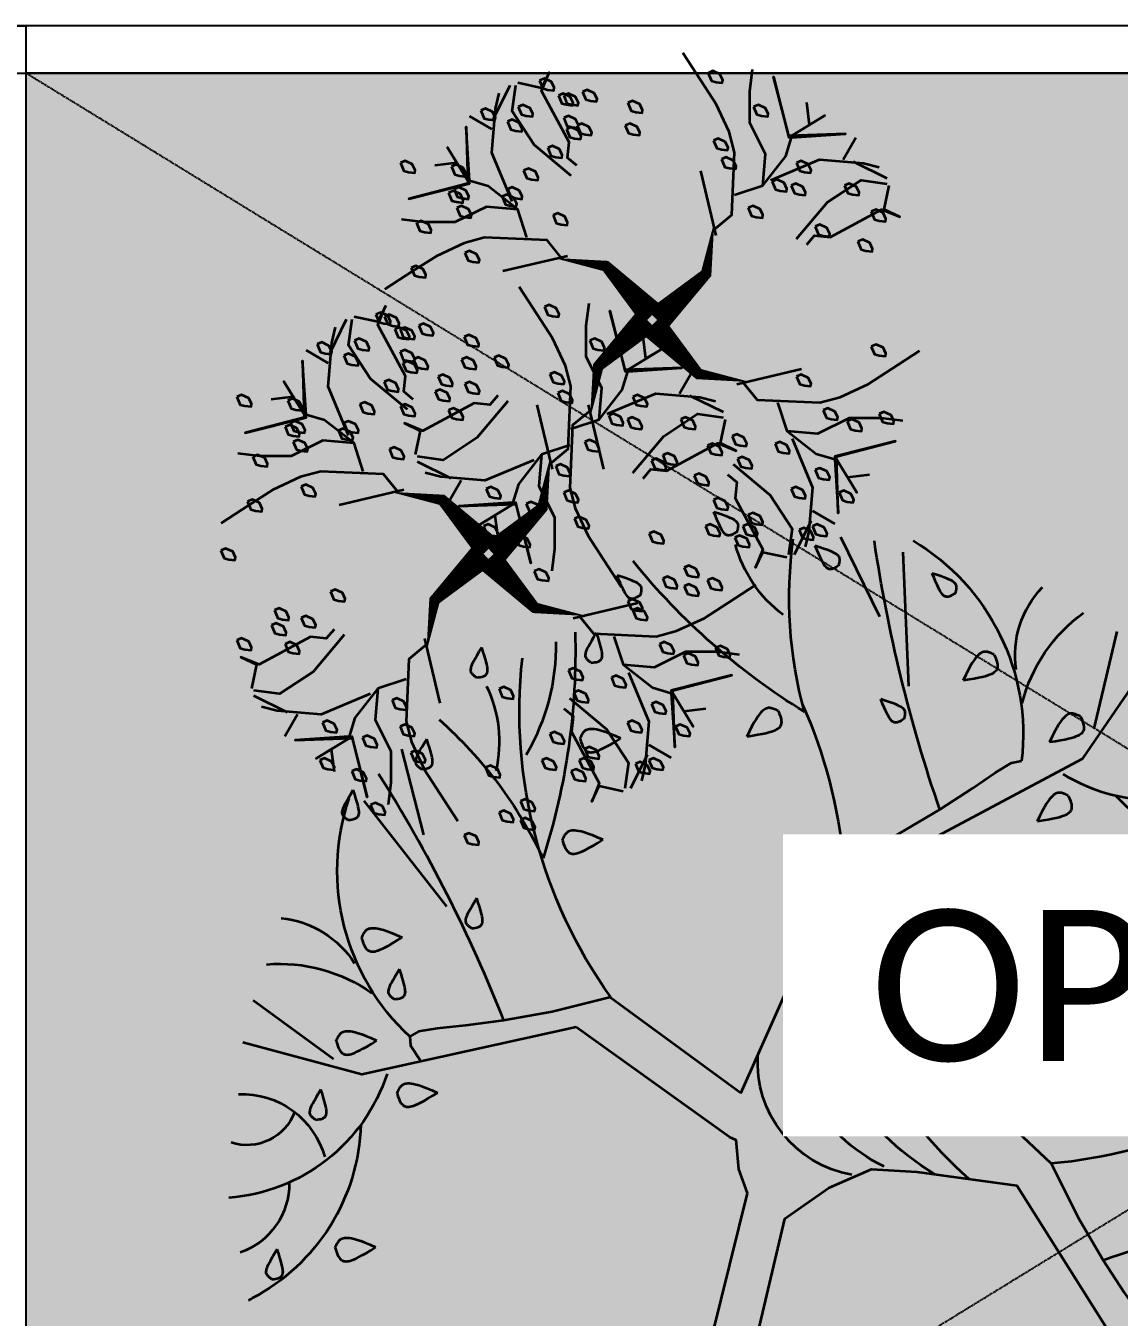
# Model space of a CAD drawing. Header units: millimetres. Extents: x -176651 to 424033, y -469666 to 486614.
# Drawn here: x 229487 to 230066, y 22429 to 23113 of the extents above; entities that cross this region are included whole.
import ezdxf

# ---------------------------------------------------------------- set-up
doc = ezdxf.new("R2010")
doc.units = ezdxf.units.MM
doc.linetypes.add('1625_West Villa$0$DASHED', pattern=[0.75, 0.5, -0.25])
for name, color, linetype in [('1625_West Villa$0$ad-Elevation 10', 8, 'Continuous'), ('1625_West Villa$0$ad-Furniture', 8, 'Continuous'), ('1625_West Villa$0$ad-Glass Sectionline', 8, 'Continuous'), ('1625_West Villa$0$ad-Text main', 8, 'Continuous'), ('1625_West Villa$0$ad-Toilet fixtures', 8, 'Continuous')]:
    doc.layers.add(name, color=color, linetype=linetype)
doc.layers.add('1625_West Villa$0$ad-Landscape', color=8, linetype='Continuous', lineweight=35)
doc.styles.add('1625_West Villa$0$Standard', font='calibril.ttf')

# ---------------------------------------------------------------- blocks, each defined once
blk = doc.blocks.new('1625_West Villa$0$A$C279134A6')
at = {"layer": '1625_West Villa$0$ad-Landscape', "linetype": 'Continuous'}
for p, q in [((542.66, 463.81), (637.12, 613.59)), ((352.62, 400.13), (423.66, 240.51)), ((72.23, 376.89), (16.73, 336.36)), ((150.22, 271.73), (93.3, 199.01)), ((134.41, 222.4), (119.11, 163.38)), ((595.99, 149.14), (611.79, 82.26)), ((468.35, 119.95), (464.31, 27.7)), ((448.29, 72.2), (421.53, 17.41))]:
    blk.add_line(p, q, dxfattribs=at)
for points in [[(356.89, 469.03), (326.61, 591.55)], [(382.56, 486.75), (357.78, 591.94)], [(566.22, 448.74), (584.9, 485.96), (601.98, 515.2), (616.52, 537.42), (627.59, 553.56), (634.27, 564.59), (635.63, 571.45), (630.72, 575.1), (618.63, 576.49)], [(29.7, 528.37), (29.25, 528.06), (28.81, 527.74), (28.39, 527.43), (27.99, 527.1), (27.6, 526.77), (27.25, 526.44), (26.92, 526.09), (26.63, 525.73), (26.37, 525.36), (26.15, 524.97), (25.98, 524.54), (25.87, 524.06), (25.82, 523.53), (25.84, 522.93), (25.93, 522.24), (26.1, 521.47), (26.36, 520.59), (26.74, 519.56), (27.27, 518.34), (27.99, 516.88), (28.93, 515.13), (30.12, 513.04), (31.6, 510.58), (33.39, 507.68)], [(29.7, 528.37), (31.13, 528.24), (32.32, 528.08), (33.3, 527.89), (34.09, 527.68), (34.73, 527.45), (35.25, 527.2), (35.67, 526.93), (36.03, 526.63), (36.36, 526.32), (36.64, 525.97), (36.89, 525.58), (37.09, 525.13), (37.24, 524.62), (37.34, 524.02), (37.38, 523.34), (37.36, 522.55), (37.27, 521.63), (37.1, 520.55), (36.83, 519.25), (36.44, 517.68), (35.92, 515.79), (35.25, 513.53), (34.41, 510.84), (33.39, 507.68)], [(73.29, 506.76), (73.89, 508.69), (74.45, 510.28), (74.98, 511.57), (75.5, 512.6), (76, 513.41), (76.49, 514.05), (76.99, 514.56), (77.5, 514.97), (78.03, 515.33), (78.59, 515.63), (79.2, 515.85), (79.87, 516), (80.62, 516.06), (81.47, 516.03), (82.42, 515.89), (83.51, 515.63), (84.73, 515.25), (86.15, 514.71), (87.8, 513.98), (89.72, 513.02), (91.97, 511.82), (94.59, 510.32), (97.62, 508.49), (101.12, 506.32)], [(73.29, 506.76), (73.6, 506.05), (73.91, 505.35), (74.22, 504.68), (74.55, 504.03), (74.9, 503.41), (75.26, 502.82), (75.64, 502.28), (76.05, 501.77), (76.48, 501.31), (76.97, 500.9), (77.51, 500.54), (78.13, 500.25), (78.85, 500.03), (79.69, 499.88), (80.65, 499.81), (81.76, 499.82), (83.05, 499.93), (84.55, 500.16), (86.32, 500.56), (88.42, 501.17), (90.89, 502), (93.8, 503.12), (97.19, 504.54), (101.12, 506.32)], [(382.56, 486.75), (413.24, 465.34), (442.58, 452.51), (473.75, 454.34), (542.66, 463.81)], [(344.62, 430.21), (349.05, 432.35), (350.89, 452.51), (356.89, 469.03)], [(566.22, 448.74), (547.11, 430.52), (522.98, 414.51), (539.77, 401.2), (587.45, 406.7), (583.78, 399.37), (477.42, 382.87), (452.99, 374.92), (462.23, 357.76), (561.78, 348.05), (554.44, 337.06), (431.57, 324.23), (433.41, 278.42), (444.41, 263.76), (497.59, 280.25), (493.92, 271.09), (462.75, 263.76), (470.08, 252.76), (492.09, 254.59), (490.26, 247.26), (449.88, 243.53)], [(344.62, 430.21), (239.13, 354.81)], [(59.76, 418.5), (59.3, 418.18), (58.87, 417.87), (58.44, 417.55), (58.04, 417.23), (57.66, 416.9), (57.3, 416.56), (56.97, 416.21), (56.68, 415.86), (56.42, 415.49), (56.2, 415.09), (56.04, 414.66), (55.92, 414.18), (55.87, 413.65), (55.89, 413.05), (55.98, 412.37), (56.15, 411.59), (56.41, 410.71), (56.79, 409.69), (57.32, 408.46), (58.04, 407), (58.98, 405.25), (60.17, 403.16), (61.65, 400.7), (63.44, 397.81)], [(59.76, 418.5), (61.19, 418.36), (62.37, 418.2), (63.35, 418.02), (64.14, 417.81), (64.78, 417.58), (65.3, 417.32), (65.72, 417.05), (66.08, 416.75), (66.41, 416.44), (66.7, 416.09), (66.94, 415.7), (67.14, 415.25), (67.29, 414.74), (67.39, 414.14), (67.43, 413.46), (67.41, 412.67), (67.32, 411.75), (67.15, 410.67), (66.88, 409.37), (66.49, 407.8), (65.97, 405.91), (65.3, 403.65), (64.46, 400.97), (63.44, 397.81)], [(115.9, 400.36), (116.49, 402.29), (117.05, 403.88), (117.59, 405.17), (118.1, 406.2), (118.6, 407.01), (119.1, 407.65), (119.6, 408.16), (120.11, 408.58), (120.64, 408.93), (121.2, 409.23), (121.8, 409.45), (122.48, 409.6), (123.23, 409.66), (124.07, 409.63), (125.03, 409.49), (126.11, 409.23), (127.34, 408.85), (128.76, 408.31), (130.4, 407.58), (132.33, 406.63), (134.58, 405.42), (137.2, 403.92), (140.23, 402.1), (143.72, 399.92)], [(115.9, 400.36), (116.2, 399.65), (116.51, 398.96), (116.83, 398.28), (117.16, 397.63), (117.5, 397.01), (117.86, 396.43), (118.25, 395.88), (118.65, 395.37), (119.09, 394.91), (119.57, 394.5), (120.12, 394.14), (120.74, 393.85), (121.46, 393.63), (122.29, 393.48), (123.26, 393.41), (124.37, 393.42), (125.65, 393.53), (127.15, 393.77), (128.93, 394.17), (131.02, 394.77), (133.5, 395.61), (136.41, 396.72), (139.8, 398.14), (143.72, 399.92)], [(352.62, 400.13), (262.56, 334.25)], [(239.13, 354.81), (91.68, 387.47), (9.73, 365.32)], [(74, 364.42), (74.59, 366.35), (75.15, 367.94), (75.69, 369.23), (76.2, 370.26), (76.7, 371.07), (77.2, 371.71), (77.7, 372.22), (78.21, 372.63), (78.73, 372.99), (79.29, 373.29), (79.9, 373.51), (80.57, 373.66), (81.32, 373.72), (82.17, 373.69), (83.13, 373.55), (84.21, 373.29), (85.44, 372.91), (86.85, 372.37), (88.5, 371.64), (90.43, 370.68), (92.68, 369.48), (95.3, 367.98), (98.33, 366.15), (101.82, 363.98)], [(263.02, 334.14), (222.6, 344.15), (189.28, 350.19), (162.94, 353.59), (143.48, 355.67), (130.75, 357.77), (124.66, 361.2), (125.08, 367.3), (131.89, 377.39)], [(74, 364.42), (74.3, 363.71), (74.61, 363.01), (74.93, 362.34), (75.26, 361.69), (75.6, 361.07), (75.96, 360.48), (76.34, 359.94), (76.75, 359.43), (77.19, 358.97), (77.67, 358.56), (78.22, 358.2), (78.84, 357.91), (79.56, 357.69), (80.39, 357.54), (81.36, 357.47), (82.47, 357.48), (83.75, 357.59), (85.25, 357.82), (87.02, 358.22), (89.12, 358.83), (91.6, 359.66), (94.5, 360.78), (97.89, 362.2), (101.82, 363.98)], [(113.94, 335.5), (113.49, 335.19), (113.05, 334.87), (112.62, 334.56), (112.22, 334.23), (111.84, 333.9), (111.48, 333.57), (111.15, 333.22), (110.86, 332.86), (110.6, 332.49), (110.38, 332.1), (110.22, 331.67), (110.1, 331.19), (110.05, 330.66), (110.07, 330.06), (110.16, 329.37), (110.33, 328.6), (110.59, 327.72), (110.97, 326.69), (111.5, 325.47), (112.22, 324.01), (113.16, 322.26), (114.35, 320.17), (115.83, 317.71), (117.62, 314.81)], [(113.94, 335.5), (115.37, 335.37), (116.55, 335.21), (117.53, 335.02), (118.32, 334.81), (118.96, 334.58), (119.48, 334.33), (119.9, 334.06), (120.27, 333.76), (120.59, 333.44), (120.88, 333.1), (121.12, 332.71), (121.32, 332.26), (121.47, 331.75), (121.57, 331.15), (121.61, 330.47), (121.59, 329.68), (121.5, 328.76), (121.33, 327.68), (121.06, 326.38), (120.67, 324.81), (120.15, 322.92), (119.48, 320.66), (118.64, 317.97), (117.62, 314.81)], [(91.5, 293.44), (92.09, 295.37), (92.66, 296.96), (93.19, 298.25), (93.7, 299.28), (94.2, 300.09), (94.7, 300.73), (95.2, 301.24), (95.71, 301.66), (96.24, 302.01), (96.8, 302.31), (97.4, 302.53), (98.08, 302.68), (98.83, 302.74), (99.67, 302.71), (100.63, 302.57), (101.71, 302.31), (102.94, 301.93), (104.36, 301.39), (106.01, 300.66), (107.93, 299.71), (110.18, 298.5), (112.8, 297), (115.83, 295.18), (119.32, 293)], [(91.5, 293.44), (91.8, 292.73), (92.11, 292.04), (92.43, 291.36), (92.76, 290.71), (93.1, 290.09), (93.46, 289.51), (93.85, 288.96), (94.25, 288.45), (94.69, 287.99), (95.17, 287.58), (95.72, 287.22), (96.34, 286.93), (97.06, 286.71), (97.89, 286.56), (98.86, 286.49), (99.97, 286.5), (101.25, 286.61), (102.76, 286.85), (104.53, 287.25), (106.63, 287.85), (109.1, 288.69), (112.01, 289.8), (115.4, 291.22), (119.32, 293)], [(167.13, 286.62), (166.68, 286.3), (166.24, 285.99), (165.82, 285.67), (165.41, 285.35), (165.03, 285.02), (164.68, 284.68), (164.35, 284.34), (164.05, 283.98), (163.8, 283.61), (163.58, 283.21), (163.41, 282.78), (163.3, 282.31), (163.25, 281.77), (163.26, 281.17), (163.35, 280.49), (163.52, 279.72), (163.79, 278.84), (164.17, 277.81), (164.7, 276.58), (165.42, 275.12), (166.36, 273.37), (167.55, 271.28), (169.03, 268.82), (170.82, 265.93)], [(167.13, 286.62), (168.56, 286.48), (169.75, 286.32), (170.72, 286.14), (171.52, 285.93), (172.16, 285.7), (172.67, 285.44), (173.1, 285.17), (173.46, 284.87), (173.78, 284.56), (174.07, 284.21), (174.32, 283.82), (174.52, 283.37), (174.67, 282.86), (174.77, 282.27), (174.81, 281.58), (174.79, 280.79), (174.7, 279.88), (174.53, 278.79), (174.25, 277.5), (173.87, 275.93), (173.35, 274.04), (172.68, 271.77), (171.84, 269.09), (170.82, 265.93)], [(423.23, 240.72), (460.45, 222.04), (489.69, 204.96), (511.91, 190.42), (528.06, 179.35), (539.08, 172.67), (545.95, 171.31)], [(449.88, 243.53), (588.09, 169.82), (635.95, 99.71)], [(229.79, 226.07), (230.38, 228), (230.94, 229.58), (231.48, 230.87), (231.99, 231.9), (232.49, 232.72), (232.99, 233.36), (233.49, 233.87), (234, 234.28), (234.52, 234.64), (235.08, 234.93), (235.69, 235.16), (236.36, 235.31), (237.12, 235.37), (237.96, 235.33), (238.92, 235.19), (240, 234.94), (241.23, 234.56), (242.65, 234.01), (244.29, 233.28), (246.22, 232.33), (248.47, 231.12), (251.09, 229.62), (254.12, 227.8), (257.61, 225.62)], [(229.79, 226.07), (230.09, 225.35), (230.4, 224.66), (230.72, 223.99), (231.05, 223.34), (231.39, 222.72), (231.75, 222.13), (232.14, 221.58), (232.54, 221.07), (232.98, 220.61), (233.46, 220.2), (234.01, 219.85), (234.63, 219.56), (235.35, 219.33), (236.18, 219.18), (237.15, 219.11), (238.26, 219.13), (239.54, 219.23), (241.04, 219.47), (242.82, 219.87), (244.91, 220.47), (247.39, 221.31), (250.29, 222.42), (253.68, 223.85), (257.61, 225.62)], [(82.08, 212.05), (81.62, 211.74), (81.19, 211.42), (80.76, 211.1), (80.36, 210.78), (79.98, 210.45), (79.62, 210.12), (79.29, 209.77), (79, 209.41), (78.74, 209.04), (78.52, 208.65), (78.36, 208.22), (78.24, 207.74), (78.19, 207.21), (78.21, 206.61), (78.3, 205.92), (78.47, 205.15), (78.73, 204.27), (79.11, 203.24), (79.64, 202.02), (80.36, 200.56), (81.3, 198.81), (82.49, 196.72), (83.97, 194.26), (85.76, 191.36)], [(82.08, 212.05), (83.51, 211.92), (84.69, 211.76), (85.67, 211.57), (86.46, 211.36), (87.1, 211.13), (87.62, 210.88), (88.04, 210.6), (88.4, 210.31), (88.73, 209.99), (89.02, 209.65), (89.26, 209.26), (89.46, 208.81), (89.61, 208.3), (89.71, 207.7), (89.75, 207.02), (89.73, 206.22), (89.64, 205.31), (89.47, 204.23), (89.2, 202.93), (88.81, 201.36), (88.29, 199.47), (87.62, 197.21), (86.78, 194.52), (85.76, 191.36)], [(578.07, 195.37), (577.37, 195.02), (576.69, 194.7), (576.01, 194.39), (575.34, 194.11), (574.67, 193.87), (574.02, 193.65), (573.37, 193.49), (572.73, 193.37), (572.1, 193.3), (571.46, 193.3), (570.82, 193.39), (570.16, 193.57), (569.46, 193.87), (568.73, 194.3), (567.95, 194.87), (567.12, 195.6), (566.21, 196.52), (565.23, 197.67), (564.14, 199.13), (562.94, 200.95), (561.6, 203.2), (560.12, 205.93), (558.47, 209.22), (556.64, 213.12)], [(578.07, 195.37), (578.87, 197.22), (579.48, 198.79), (579.91, 200.12), (580.19, 201.23), (580.34, 202.18), (580.38, 202.99), (580.33, 203.7), (580.21, 204.34), (580.04, 204.96), (579.81, 205.55), (579.49, 206.11), (579.08, 206.66), (578.55, 207.2), (577.88, 207.72), (577.07, 208.24), (576.08, 208.75), (574.89, 209.26), (573.47, 209.77), (571.74, 210.28), (569.66, 210.81), (567.16, 211.35), (564.2, 211.92), (560.71, 212.51), (556.64, 213.12)], [(132.69, 177.1), (132.24, 176.78), (131.8, 176.47), (131.37, 176.15), (130.97, 175.82), (130.59, 175.5), (130.23, 175.16), (129.9, 174.81), (129.61, 174.46), (129.35, 174.08), (129.13, 173.69), (128.97, 173.26), (128.85, 172.78), (128.8, 172.25), (128.82, 171.65), (128.91, 170.97), (129.08, 170.19), (129.34, 169.31), (129.72, 168.29), (130.25, 167.06), (130.97, 165.6), (131.91, 163.85), (133.1, 161.76), (134.58, 159.3), (136.37, 156.41)], [(132.69, 177.1), (134.12, 176.96), (135.3, 176.8), (136.28, 176.61), (137.07, 176.41), (137.71, 176.17), (138.23, 175.92), (138.65, 175.65), (139.02, 175.35), (139.34, 175.04), (139.63, 174.69), (139.87, 174.3), (140.07, 173.85), (140.22, 173.34), (140.32, 172.74), (140.36, 172.06), (140.34, 171.27), (140.25, 170.35), (140.08, 169.27), (139.81, 167.97), (139.42, 166.4), (138.9, 164.51), (138.23, 162.25), (137.39, 159.57), (136.37, 156.41)], [(241.95, 156.21), (242.54, 158.14), (243.1, 159.73), (243.64, 161.02), (244.15, 162.05), (244.65, 162.86), (245.15, 163.5), (245.65, 164.01), (246.16, 164.42), (246.69, 164.78), (247.25, 165.08), (247.85, 165.3), (248.53, 165.45), (249.28, 165.51), (250.12, 165.48), (251.08, 165.34), (252.16, 165.08), (253.39, 164.7), (254.81, 164.16), (256.45, 163.43), (258.38, 162.47), (260.63, 161.26), (263.25, 159.77), (266.28, 157.94), (269.77, 155.77)], [(241.95, 156.21), (242.25, 155.5), (242.56, 154.8), (242.88, 154.13), (243.21, 153.48), (243.55, 152.86), (243.91, 152.27), (244.3, 151.72), (244.7, 151.22), (245.14, 150.76), (245.62, 150.34), (246.17, 149.99), (246.79, 149.7), (247.51, 149.48), (248.34, 149.33), (249.31, 149.26), (250.42, 149.27), (251.7, 149.38), (253.2, 149.61), (254.98, 150.01), (257.07, 150.61), (259.55, 151.45), (262.46, 152.57), (265.85, 153.99), (269.77, 155.77)], [(378.21, 137), (379.01, 138.85), (379.62, 140.43), (380.05, 141.75), (380.33, 142.87), (380.48, 143.82), (380.52, 144.62), (380.47, 145.33), (380.35, 145.98), (380.18, 146.59), (379.95, 147.18), (379.64, 147.75), (379.22, 148.3), (378.69, 148.83), (378.03, 149.36), (377.21, 149.87), (376.22, 150.38), (375.04, 150.89), (373.61, 151.4), (371.88, 151.92), (369.8, 152.45), (367.3, 152.99), (364.34, 153.55), (360.85, 154.14), (356.78, 154.76)], [(378.21, 137), (377.52, 136.66), (376.83, 136.33), (376.15, 136.03), (375.48, 135.75), (374.81, 135.5), (374.16, 135.29), (373.51, 135.12), (372.87, 135), (372.24, 134.93), (371.6, 134.94), (370.96, 135.02), (370.3, 135.2), (369.61, 135.5), (368.87, 135.93), (368.1, 136.5), (367.26, 137.24), (366.36, 138.15), (365.37, 139.31), (364.28, 140.77), (363.08, 142.59), (361.75, 144.83), (360.26, 147.57), (358.61, 150.86), (356.78, 154.76)], [(586.53, 140.81), (585.84, 140.47), (585.15, 140.15), (584.47, 139.84), (583.8, 139.56), (583.14, 139.31), (582.48, 139.1), (581.83, 138.93), (581.19, 138.81), (580.56, 138.75), (579.93, 138.75), (579.28, 138.83), (578.62, 139.02), (577.93, 139.32), (577.2, 139.74), (576.42, 140.32), (575.58, 141.05), (574.68, 141.97), (573.69, 143.12), (572.61, 144.58), (571.4, 146.4), (570.07, 148.65), (568.58, 151.38), (566.94, 154.67), (565.1, 158.57)], [(586.53, 140.81), (587.33, 142.67), (587.94, 144.24), (588.37, 145.57), (588.65, 146.68), (588.8, 147.63), (588.84, 148.44), (588.79, 149.15), (588.67, 149.79), (588.51, 150.41), (588.27, 150.99), (587.96, 151.56), (587.54, 152.11), (587.01, 152.65), (586.35, 153.17), (585.53, 153.69), (584.54, 154.2), (583.36, 154.7), (581.93, 155.21), (580.2, 155.73), (578.12, 156.26), (575.63, 156.8), (572.66, 157.37), (569.17, 157.95), (565.1, 158.57)], [(465.18, 142.27), (464.01, 143.09), (463, 143.74), (462.14, 144.23), (461.41, 144.59), (460.77, 144.83), (460.21, 144.98), (459.71, 145.04), (459.24, 145.06), (458.79, 145.03), (458.35, 144.95), (457.91, 144.81), (457.46, 144.6), (457.01, 144.31), (456.55, 143.92), (456.08, 143.43), (455.58, 142.81), (455.05, 142.06), (454.48, 141.13), (453.84, 139.96), (453.12, 138.52), (452.28, 136.75), (451.32, 134.59), (450.21, 132.01), (448.93, 128.94)], [(465.18, 142.27), (465.32, 141.73), (465.45, 141.21), (465.57, 140.69), (465.66, 140.18), (465.74, 139.68), (465.79, 139.2), (465.81, 138.72), (465.81, 138.26), (465.76, 137.81), (465.67, 137.37), (465.52, 136.93), (465.29, 136.5), (464.98, 136.06), (464.58, 135.61), (464.07, 135.15), (463.44, 134.68), (462.67, 134.18), (461.71, 133.64), (460.51, 133.06), (459.01, 132.42), (457.16, 131.7), (454.9, 130.89), (452.17, 129.97), (448.93, 128.94)], [(527.08, 98.27), (526.39, 97.93), (525.7, 97.6), (525.02, 97.3), (524.35, 97.02), (523.69, 96.77), (523.03, 96.56), (522.38, 96.39), (521.74, 96.27), (521.11, 96.2), (520.48, 96.2), (519.83, 96.29), (519.17, 96.47), (518.48, 96.77), (517.75, 97.2), (516.97, 97.77), (516.13, 98.51), (515.23, 99.42), (514.24, 100.58), (513.16, 102.04), (511.95, 103.86), (510.62, 106.1), (509.13, 108.84), (507.49, 112.12), (505.66, 116.03)], [(527.08, 98.27), (527.88, 100.12), (528.49, 101.69), (528.92, 103.02), (529.2, 104.14), (529.35, 105.08), (529.39, 105.89), (529.34, 106.6), (529.23, 107.25), (529.06, 107.86), (528.82, 108.45), (528.51, 109.02), (528.09, 109.57), (527.56, 110.1), (526.9, 110.63), (526.08, 111.14), (525.09, 111.65), (523.91, 112.16), (522.48, 112.67), (520.76, 113.19), (518.67, 113.71), (516.18, 114.26), (513.21, 114.82), (509.72, 115.41), (505.66, 116.03)], [(170.59, 113.93), (170.14, 113.62), (169.7, 113.3), (169.28, 112.98), (168.88, 112.66), (168.49, 112.33), (168.14, 112), (167.81, 111.65), (167.52, 111.29), (167.26, 110.92), (167.04, 110.53), (166.87, 110.1), (166.76, 109.62), (166.71, 109.09), (166.73, 108.49), (166.82, 107.8), (166.99, 107.03), (167.25, 106.15), (167.63, 105.12), (168.16, 103.9), (168.88, 102.44), (169.82, 100.68), (171.01, 98.6), (172.49, 96.13), (174.28, 93.24)], [(170.59, 113.93), (172.02, 113.8), (173.21, 113.64), (174.19, 113.45), (174.98, 113.24), (175.62, 113.01), (176.14, 112.76), (176.56, 112.48), (176.92, 112.19), (177.25, 111.87), (177.53, 111.53), (177.78, 111.14), (177.98, 110.69), (178.13, 110.18), (178.23, 109.58), (178.27, 108.9), (178.25, 108.1), (178.16, 107.19), (177.99, 106.11), (177.72, 104.81), (177.33, 103.24), (176.81, 101.35), (176.14, 99.09), (175.3, 96.4), (174.28, 93.24)], [(249.57, 103.78), (249.11, 103.47), (248.68, 103.15), (248.25, 102.83), (247.85, 102.51), (247.47, 102.18), (247.11, 101.85), (246.78, 101.5), (246.49, 101.14), (246.23, 100.77), (246.01, 100.38), (245.85, 99.95), (245.73, 99.47), (245.68, 98.94), (245.7, 98.33), (245.79, 97.65), (245.96, 96.88), (246.22, 96), (246.6, 94.97), (247.13, 93.75), (247.85, 92.29), (248.79, 90.53), (249.98, 88.45), (251.46, 85.98), (253.25, 83.09)], [(249.57, 103.78), (251, 103.65), (252.18, 103.49), (253.16, 103.3), (253.95, 103.09), (254.59, 102.86), (255.11, 102.61), (255.53, 102.33), (255.89, 102.04), (256.22, 101.72), (256.51, 101.38), (256.75, 100.99), (256.95, 100.54), (257.1, 100.03), (257.2, 99.43), (257.24, 98.74), (257.22, 97.95), (257.13, 97.04), (256.96, 95.96), (256.69, 94.66), (256.3, 93.09), (255.78, 91.2), (255.11, 88.94), (254.27, 86.25), (253.25, 83.09)], [(283.67, 56.96), (282.5, 57.79), (281.49, 58.43), (280.63, 58.93), (279.89, 59.28), (279.26, 59.52), (278.7, 59.67), (278.2, 59.74), (277.73, 59.75), (277.28, 59.72), (276.83, 59.64), (276.39, 59.51), (275.95, 59.3), (275.5, 59), (275.04, 58.62), (274.56, 58.12), (274.07, 57.51), (273.54, 56.76), (272.97, 55.82), (272.33, 54.66), (271.6, 53.21), (270.77, 51.44), (269.81, 49.29), (268.7, 46.7), (267.42, 43.64)], [(283.67, 56.96), (283.81, 56.43), (283.94, 55.9), (284.05, 55.38), (284.15, 54.88), (284.23, 54.38), (284.28, 53.89), (284.3, 53.41), (284.29, 52.95), (284.25, 52.5), (284.16, 52.06), (284, 51.63), (283.78, 51.19), (283.47, 50.75), (283.07, 50.3), (282.56, 49.84), (281.92, 49.37), (281.15, 48.87), (280.2, 48.34), (279, 47.75), (277.5, 47.11), (275.64, 46.39), (273.38, 45.58), (270.66, 44.67), (267.42, 43.64)], [(500.59, 55.59), (499.41, 56.42), (498.41, 57.07), (497.55, 57.56), (496.81, 57.92), (496.17, 58.16), (495.61, 58.3), (495.11, 58.37), (494.65, 58.38), (494.2, 58.35), (493.75, 58.27), (493.31, 58.14), (492.87, 57.93), (492.42, 57.64), (491.96, 57.25), (491.48, 56.75), (490.98, 56.14), (490.46, 55.39), (489.88, 54.45), (489.25, 53.29), (488.52, 51.85), (487.69, 50.07), (486.72, 47.92), (485.61, 45.33), (484.33, 42.27)], [(500.59, 55.59), (500.73, 55.06), (500.85, 54.53), (500.97, 54.01), (501.07, 53.51), (501.14, 53.01), (501.19, 52.52), (501.22, 52.05), (501.21, 51.58), (501.17, 51.13), (501.07, 50.69), (500.92, 50.26), (500.7, 49.82), (500.39, 49.38), (499.98, 48.93), (499.47, 48.48), (498.84, 48), (498.07, 47.5), (497.11, 46.97), (495.91, 46.39), (494.41, 45.74), (492.56, 45.02), (490.3, 44.21), (487.58, 43.3), (484.33, 42.27)], [(420.14, 36.66), (418.97, 37.49), (417.96, 38.14), (417.1, 38.63), (416.36, 38.99), (415.72, 39.23), (415.17, 39.37), (414.66, 39.44), (414.2, 39.45), (413.75, 39.42), (413.3, 39.34), (412.86, 39.21), (412.42, 39), (411.97, 38.71), (411.51, 38.32), (411.03, 37.82), (410.53, 37.21), (410.01, 36.46), (409.44, 35.52), (408.8, 34.36), (408.07, 32.92), (407.24, 31.14), (406.27, 28.99), (405.16, 26.4), (403.88, 23.34)], [(420.14, 36.66), (420.28, 36.13), (420.41, 35.6), (420.52, 35.08), (420.62, 34.58), (420.69, 34.08), (420.75, 33.59), (420.77, 33.12), (420.76, 32.65), (420.72, 32.2), (420.62, 31.76), (420.47, 31.33), (420.25, 30.89), (419.94, 30.45), (419.54, 30), (419.02, 29.55), (418.39, 29.07), (417.62, 28.57), (416.66, 28.04), (415.46, 27.46), (413.96, 26.81), (412.11, 26.09), (409.85, 25.28), (407.13, 24.37), (403.88, 23.34)], [(350.27, 13.32), (349.1, 14.15), (348.09, 14.8), (347.23, 15.29), (346.49, 15.65), (345.85, 15.89), (345.3, 16.03), (344.79, 16.1), (344.33, 16.11), (343.88, 16.08), (343.43, 16), (342.99, 15.87), (342.55, 15.66), (342.1, 15.37), (341.64, 14.98), (341.16, 14.48), (340.66, 13.87), (340.14, 13.12), (339.57, 12.18), (338.93, 11.02), (338.2, 9.58), (337.37, 7.8), (336.4, 5.65), (335.29, 3.06), (334.01, 0)], [(350.27, 13.32), (350.41, 12.79), (350.54, 12.26), (350.65, 11.75), (350.75, 11.24), (350.82, 10.74), (350.88, 10.25), (350.9, 9.78), (350.89, 9.31), (350.85, 8.86), (350.75, 8.42), (350.6, 7.99), (350.38, 7.55), (350.07, 7.11), (349.67, 6.67), (349.15, 6.21), (348.52, 5.73), (347.75, 5.23), (346.79, 4.7), (345.59, 4.12), (344.09, 3.47), (342.24, 2.75), (339.98, 1.94), (337.26, 1.03), (334.01, 0)]]:
    blk.add_lwpolyline(points, dxfattribs=at)
for centre, radius, start, end in [((87.95, 678.78), 154.97, 241.34686, 242.36019), ((-48.82, 417.59), 139.86, 1.69979, 62.36019), ((-8.71, 462.37), 50.42, 359.27125, 70.88821), ((935.31, 1480.23), 1020.98, 250.94432, 261.65172), ((-9.2, 348.28), 124.35, 18.06286, 85.75592), ((442.71, 379.18), 78.47, 99.97071, 183.81406), ((590, 286.65), 198.75, 121.55064, 171.51321), ((751.75, 192.15), 360.52, 132.1856, 164.96928), ((503.62, 343.37), 119.5, 115.95201, 184.58182), ((536.19, 111.38), 338.69, 65.90923, 84.91323), ((12.57, 400.98), 34.97, 20.50888, 108.24698), ((9.05, 460.07), 59.23, 267.78669, 344.39682), ((230.18, 247.07), 155.43, 132.75563, 198.63714), ((-760.64, 724.43), 1020.98, 327.78954, 338.49694), ((35.06, 421.54), 110.38, 265.32536, 305.15368), ((538.85, 137.6), 338.69, 144.52803, 186.24679), ((342.11, 341.19), 57.18, 329.93997, 333.84171), ((29.31, 347.21), 67.87, 275.76108, 327.6837), ((417.56, 286.05), 14, 177.1649, 226.31537), ((85.88, 270.75), 338.69, 335.90923, 354.91323), ((714.42, 101.35), 139.86, 77.08107, 137.74147), ((-51.03, 364.35), 295.58, 311.50082, 334.78858), ((-226.14, 96.21), 464.83, 358.33773, 17.81856), ((1454.72, -128.37), 1020.98, 160.94432, 171.65172), ((639.24, 74.45), 124.35, 53.68534, 121.3784), ((97.18, 158.36), 89.05, 334.39578, 12.83071), ((391.57, 153.22), 155.43, 300.80412, 6.68563), ((77.87, 92.12), 147.38, 358.93793, 30.62473), ((640.16, -258.11), 464.83, 121.6227, 141.10353), ((681.48, 59.47), 295.58, 164.65268, 187.94044), ((653.25, 158.89), 110.38, 194.28758, 234.1159), ((609.29, 98.69), 67.87, 171.75756, 223.68018), ((434.94, -0.66), 89.05, 126.61054, 165.04548)]:
    blk.add_arc(centre, radius, start, end, dxfattribs=at)
blk = doc.blocks.new('1625_West Villa$0$A$C1DD67A25')
at = {"layer": '1625_West Villa$0$ad-Landscape'}
for points in [[(329.8, 738.4), (334.2, 748.9), (340.5, 750.7), (348.7, 751.6), (349.4, 748), (345.6, 740.1), (336.1, 735.7)], [(405, 718.3), (409.4, 728.8), (415.7, 730.6), (423.9, 731.5), (424.5, 727.9), (420.7, 720), (411.3, 715.6)], [(204.6, 698.2), (209, 708.8), (215.3, 710.5), (223.5, 711.4), (224.1, 707.8), (220.3, 700), (210.9, 695.5)], [(376.3, 708.2), (380.7, 718.7), (387, 720.5), (395.2, 721.4), (395.9, 717.8), (392, 709.9), (382.6, 705.5)], [(405, 693.2), (409.4, 703.8), (415.7, 705.5), (423.9, 706.4), (424.5, 702.9), (420.7, 695), (411.3, 690.6)], [(179.5, 653.1), (183.9, 663.6), (190.2, 665.4), (198.4, 666.3), (199, 662.7), (195.2, 654.8), (185.8, 650.4)], [(358.4, 648.1), (362.8, 658.7), (369.1, 660.4), (377.3, 661.3), (378, 657.7), (374.2, 649.8), (364.7, 645.4)], [(473, 653.1), (477.4, 663.6), (483.7, 665.4), (491.9, 666.3), (492.5, 662.7), (488.7, 654.8), (479.3, 650.4)], [(136.6, 638.1), (141, 648.7), (147.3, 650.4), (155.5, 651.3), (156.1, 647.7), (152.3, 639.9), (142.9, 635.4)], [(258.3, 628), (262.7, 638.6), (269, 640.3), (277.2, 641.2), (277.8, 637.7), (274, 629.8), (264.6, 625.4)], [(433.6, 638.1), (438, 648.7), (444.3, 650.4), (452.5, 651.3), (453.2, 647.7), (449.4, 639.9), (439.9, 635.4)], [(483.7, 638.1), (488, 648.7), (494.3, 650.4), (502.5, 651.3), (503.2, 647.7), (499.4, 639.9), (490, 635.4)], [(558.8, 643.1), (563.2, 653.7), (569.5, 655.4), (577.7, 656.3), (578.3, 652.7), (574.5, 644.8), (565.1, 640.4)], [(576.7, 638.1), (581.1, 648.7), (587.4, 650.4), (595.6, 651.3), (596.2, 647.7), (592.4, 639.9), (583, 635.4)], [(490.9, 623), (495.3, 633.6), (501.5, 635.3), (509.7, 636.3), (510.4, 632.7), (506.6, 624.8), (497.2, 620.4)], [(193.8, 608), (198.2, 618.5), (204.5, 620.2), (212.7, 621.2), (213.4, 617.6), (209.6, 609.7), (200.1, 605.3)], [(243.9, 593), (248.3, 603.5), (254.6, 605.3), (262.8, 606.2), (263.5, 602.6), (259.7, 594.7), (250.2, 590.3)], [(444.3, 603), (448.7, 613.5), (455, 615.3), (463.2, 616.2), (463.9, 612.6), (460, 604.7), (450.6, 600.3)], [(612.5, 593), (616.8, 603.5), (623.1, 605.3), (631.3, 606.2), (632, 602.6), (628.2, 594.7), (618.8, 590.3)], [(140.2, 588), (144.5, 598.6), (150.8, 600.3), (159, 601.2), (159.7, 597.6), (155.9, 589.7), (146.4, 585.3)], [(548.1, 588), (552.5, 598.6), (558.8, 600.3), (567, 601.2), (567.6, 597.6), (563.8, 589.7), (554.4, 585.3)], [(233.2, 557.8), (237.6, 568.4), (243.9, 570.1), (252.1, 571.1), (252.7, 567.5), (248.9, 559.6), (239.5, 555.2)], [(580.3, 562.9), (584.7, 573.5), (591, 575.2), (599.2, 576.2), (599.9, 572.6), (596.1, 564.7), (586.6, 560.3)], [(376.3, 542.9), (380.7, 553.4), (387, 555.2), (395.2, 556.1), (395.9, 552.5), (392, 544.6), (382.6, 540.2)], [(476.5, 547.9), (480.9, 558.4), (487.2, 560.2), (495.4, 561.1), (496.1, 557.5), (492.3, 549.6), (482.8, 545.2)], [(526.6, 527.8), (531, 538.3), (537.3, 540.1), (545.5, 541), (546.2, 537.4), (542.4, 529.5), (532.9, 525.1)], [(469.3, 517.8), (473.7, 528.4), (480, 530.1), (488.2, 531), (488.9, 527.4), (485.1, 519.5), (475.6, 515.1)], [(623.2, 497.7), (627.6, 508.3), (633.9, 510), (642.1, 511), (642.8, 507.4), (639, 499.5), (629.5, 495.1)], [(25.7, 477.7), (30.1, 488.2), (36.4, 490), (44.6, 490.9), (45.2, 487.3), (41.4, 479.4), (32, 475)], [(90, 482.8), (94.4, 493.3), (100.7, 495.1), (108.9, 496), (109.6, 492.4), (105.8, 484.5), (96.3, 480.1)], [(591, 482.8), (595.4, 493.3), (601.7, 495.1), (609.9, 496), (610.6, 492.4), (606.7, 484.5), (597.3, 480.1)], [(666.1, 487.8), (670.5, 498.3), (676.8, 500.1), (685, 501), (685.7, 497.4), (681.9, 489.5), (672.4, 485.1)], [(72.1, 457.7), (76.5, 468.3), (82.8, 470), (91, 470.9), (91.7, 467.3), (87.9, 459.5), (78.4, 455)], [(75.8, 437.6), (80.2, 448.2), (86.5, 449.9), (94.7, 450.9), (95.3, 447.3), (91.5, 439.4), (82.1, 435)], [(111.6, 447.6), (116, 458.2), (122.3, 459.9), (130.5, 460.8), (131.1, 457.2), (127.3, 449.4), (117.9, 444.9)], [(555.2, 437.6), (559.6, 448.2), (565.9, 449.9), (574.1, 450.9), (574.8, 447.3), (571, 439.4), (561.5, 435)], [(150.9, 412.6), (155.3, 423.1), (161.6, 424.9), (169.8, 425.8), (170.5, 422.2), (166.7, 414.3), (157.2, 409.9)], [(655.4, 397.5), (659.8, 408.1), (666.1, 409.8), (674.3, 410.7), (675, 407.1), (671.2, 399.2), (661.7, 394.8)], [(4.2, 357.5), (8.6, 368), (14.9, 369.8), (23.1, 370.7), (23.8, 367.1), (20, 359.2), (10.5, 354.8)], [(40, 292.3), (44.4, 302.8), (50.7, 304.6), (58.9, 305.5), (59.6, 301.9), (55.7, 294), (46.3, 289.6)], [(111.6, 272.2), (116, 282.8), (122.3, 284.5), (130.5, 285.4), (131.1, 281.8), (127.3, 273.9), (117.9, 269.5)], [(637.6, 257.2), (641.9, 267.8), (648.2, 269.5), (656.4, 270.5), (657.1, 266.9), (653.3, 259), (643.9, 254.6)], [(47.1, 232.2), (51.5, 242.7), (57.8, 244.5), (66, 245.4), (66.7, 241.8), (62.9, 233.9), (53.4, 229.5)], [(580.3, 237.2), (584.7, 247.7), (591, 249.5), (599.2, 250.4), (599.9, 246.8), (596.1, 238.9), (586.6, 234.5)], [(100.8, 212.1), (105.2, 222.7), (111.5, 224.4), (119.7, 225.3), (120.4, 221.7), (116.5, 213.8), (107.1, 209.4)], [(229.6, 222.1), (234, 232.6), (240.3, 234.4), (248.5, 235.3), (249.2, 231.7), (245.3, 223.8), (235.9, 219.4)], [(490.9, 212.1), (495.3, 222.7), (501.5, 224.4), (509.7, 225.3), (510.4, 221.7), (506.6, 213.8), (497.2, 209.4)], [(655.4, 217.1), (659.8, 227.6), (666.1, 229.4), (674.3, 230.3), (675, 226.7), (671.2, 218.8), (661.7, 214.4)], [(161.6, 197), (166, 207.6), (172.3, 209.3), (180.5, 210.2), (181.2, 206.6), (177.3, 198.8), (167.9, 194.4)], [(90, 192), (94.4, 202.6), (100.7, 204.3), (108.9, 205.3), (109.6, 201.7), (105.8, 193.8), (96.3, 189.4)], [(97.2, 187), (101.6, 197.6), (107.9, 199.3), (116.1, 200.3), (116.8, 196.7), (113, 188.8), (103.5, 184.4)], [(168.8, 187), (173.2, 197.6), (179.5, 199.3), (187.7, 200.3), (188.4, 196.7), (184.5, 188.8), (175.1, 184.4)], [(523, 177.1), (527.4, 187.6), (533.7, 189.4), (541.9, 190.3), (542.5, 186.7), (538.7, 178.8), (529.3, 174.4)], [(548.1, 182.1), (552.5, 192.6), (558.8, 194.4), (567, 195.3), (567.6, 191.7), (563.8, 183.8), (554.4, 179.4)], [(619.7, 182.1), (624.1, 192.6), (630.4, 194.4), (638.6, 195.3), (639.2, 191.7), (635.4, 183.8), (626, 179.4)], [(190.3, 162), (194.7, 172.5), (201, 174.3), (209.2, 175.2), (209.8, 171.6), (206, 163.7), (196.6, 159.3)], [(25.7, 152), (30.1, 162.6), (36.4, 164.3), (44.6, 165.2), (45.2, 161.6), (41.4, 153.7), (32, 149.3)], [(93.7, 157), (98.1, 167.6), (104.4, 169.3), (112.6, 170.2), (113.2, 166.6), (109.4, 158.7), (100, 154.3)], [(455.1, 146.9), (459.5, 157.5), (465.8, 159.2), (474, 160.1), (474.6, 156.5), (470.8, 148.6), (461.4, 144.2)], [(555.2, 152), (559.6, 162.6), (565.9, 164.3), (574.1, 165.2), (574.8, 161.6), (571, 153.7), (561.5, 149.3)], [(222.5, 131.9), (226.9, 142.5), (233.2, 144.2), (241.4, 145.2), (242, 141.6), (238.2, 133.7), (228.8, 129.3)], [(444.3, 121.8), (448.7, 132.4), (455, 134.1), (463.2, 135.1), (463.9, 131.5), (460, 123.6), (450.6, 119.2)], [(168.8, 96.8), (173.2, 107.3), (179.5, 109.1), (187.7, 110), (188.4, 106.4), (184.5, 98.5), (175.1, 94.1)], [(243.9, 91.8), (248.3, 102.4), (254.6, 104.1), (262.8, 105), (263.5, 101.4), (259.7, 93.5), (250.2, 89.1)], [(247.5, 106.9), (251.9, 117.4), (258.2, 119.2), (266.4, 120.1), (267.1, 116.5), (263.2, 108.6), (253.8, 104.2)], [(261.8, 101.9), (266.2, 112.4), (272.5, 114.2), (280.7, 115.1), (281.4, 111.5), (277.6, 103.6), (268.1, 99.2)], [(326.3, 101.9), (330.7, 112.4), (337, 114.2), (345.2, 115.1), (345.8, 111.5), (342, 103.6), (332.6, 99.2)], [(133, 81.8), (137.4, 92.4), (143.7, 94.1), (151.9, 95), (152.6, 91.4), (148.8, 83.6), (139.3, 79.1)], [(183.1, 76.8), (187.5, 87.4), (193.8, 89.1), (202, 90.1), (202.7, 86.5), (198.9, 78.6), (189.4, 74.2)], [(498, 76.8), (502.4, 87.4), (508.7, 89.1), (516.9, 90.1), (517.5, 86.5), (513.7, 78.6), (504.3, 74.2)], [(236.8, 61.7), (241.2, 72.3), (247.5, 74), (255.7, 75), (256.4, 71.4), (252.6, 63.5), (243.1, 59.1)], [(243.9, 61.7), (248.3, 72.3), (254.6, 74), (262.8, 75), (263.5, 71.4), (259.7, 63.5), (250.2, 59.1)], [(269, 56.8), (273.3, 67.3), (279.6, 69.1), (287.8, 70), (288.5, 66.4), (284.7, 58.5), (275.3, 54.1)], [(329.8, 71.7), (334.2, 82.3), (340.5, 84), (348.7, 84.9), (349.4, 81.4), (345.6, 73.5), (336.1, 69.1)], [(211.7, 41.7), (216.1, 52.2), (222.4, 54), (230.6, 54.9), (231.3, 51.3), (227.5, 43.4), (218, 39)], [(437.2, 31.7), (441.6, 42.3), (447.9, 44), (456.1, 44.9), (456.7, 41.3), (452.9, 33.4), (443.5, 29)]]:
    blk.add_lwpolyline(points, close=True, dxfattribs=at)
for points in [[(362.2, 368.8, 36.2, 14.5, 0), (424, 434.3, 14.5, 0.724, 0), (490.5, 444.8, 0, 0, 0), (450.9, 444.8, 0, 0, 0), (475.6, 527.6, 0, 0, 0), (470.7, 544.9, 0, 0, 0), (382.1, 603.6, 0, 0, 0), (406.7, 583.1, 0, 0, 0), (362.2, 579.4, 0, 0, 0), (406.7, 583.1, 0, 0, 0), (470.7, 544.9, 0, 0, 0), (436.3, 652.2, 0, 0, 0), (485.7, 696.8, 0, 0, 0), (433.7, 652.2, 0, 0, 0), (421.4, 696.8, 0, 0, 0), (428.8, 717.7, 0, 0, 0), (416.5, 696.8, 0, 0, 0), (374.6, 720.9, 0, 0, 0), (416.5, 696.8, 0, 0, 0), (325.2, 724.6, 0, 0, 0)], [(355.7, 362.2, 36.2, 14.5, 0), (290.2, 424, 14.5, 0.724, 0), (279.7, 490.5, 0, 0, 0), (279.7, 450.9, 0, 0, 0), (197, 475.6, 0, 0, 0), (179.7, 470.7, 0, 0, 0), (121, 382.1, 0, 0, 0), (141.5, 406.7, 0, 0, 0), (145.1, 362.2, 0, 0, 0), (141.5, 406.7, 0, 0, 0), (179.7, 470.7, 0, 0, 0), (72.3, 436.3, 0, 0, 0), (27.7, 485.7, 0, 0, 0), (72.3, 433.7, 0, 0, 0), (27.7, 421.4, 0, 0, 0), (6.8, 428.8, 0, 0, 0), (27.7, 416.5, 0, 0, 0), (3.6, 374.6, 0, 0, 0), (27.7, 416.5, 0, 0, 0), (0, 325.2, 0, 0, 0)], [(368.8, 362.3, 36.2, 14.5, 0), (434.3, 300.6, 14.5, 0.724, 0), (444.8, 234, 0, 0, 0), (444.8, 273.6, 0, 0, 0), (527.6, 249, 0, 0, 0), (544.9, 253.8, 0, 0, 0), (603.6, 342.5, 0, 0, 0), (583.1, 317.8, 0, 0, 0), (579.4, 362.3, 0, 0, 0), (583.1, 317.8, 0, 0, 0), (544.9, 253.8, 0, 0, 0), (652.2, 288.3, 0, 0, 0), (696.8, 238.9, 0, 0, 0), (652.2, 290.9, 0, 0, 0), (696.8, 303.2, 0, 0, 0), (717.7, 295.7, 0, 0, 0), (696.8, 308.1, 0, 0, 0), (720.9, 350, 0, 0, 0), (696.8, 308.1, 0, 0, 0), (724.6, 399.3, 0, 0, 0)], [(362.3, 355.7, 36.2, 14.5, 0), (300.6, 290.2, 14.5, 0.724, 0), (234, 279.7, 0, 0, 0), (273.6, 279.7, 0, 0, 0), (249, 197, 0, 0, 0), (253.8, 179.7, 0, 0, 0), (342.5, 121, 0, 0, 0), (317.8, 141.5, 0, 0, 0), (362.3, 145.1, 0, 0, 0), (317.8, 141.5, 0, 0, 0), (253.8, 179.7, 0, 0, 0), (288.3, 72.3, 0, 0, 0), (238.9, 27.7, 0, 0, 0), (290.9, 72.3, 0, 0, 0), (303.2, 27.7, 0, 0, 0), (295.7, 6.8, 0, 0, 0), (308.1, 27.7, 0, 0, 0), (350, 3.6, 0, 0, 0), (308.1, 27.7, 0, 0, 0), (399.3, 0, 0, 0, 0)]]:
    blk.add_lwpolyline(points, format="xyseb", dxfattribs=at)
for points in [[(279.7, 483.1), (255.6, 502.9), (252, 586.7), (259.3, 613.9), (276.6, 651), (297, 682.8), (321.1, 719.8)], [(252, 529.8), (214.2, 542.2), (210.6, 584.1), (231.5, 626.3), (231.5, 668.2), (227.9, 697.7)], [(463.2, 569), (475.6, 579.4), (473.3, 600.4), (510.3, 669.1), (500.3, 693.6), (510.3, 672.7), (542.2, 679.5)], [(214.2, 542.2), (183.3, 581.8), (176, 606.5), (103.7, 611.3), (179.7, 608.7), (200.1, 687.7), (179.7, 606.5), (131.5, 636), (151.9, 623.7), (155.6, 653.2)], [(470.7, 555.3), (520.1, 596.7), (549.6, 641.8), (544.8, 676.3)], [(574.3, 631.3), (552.2, 676.3)], [(549.6, 520.8), (576.9, 586.3), (572, 644.9), (566.8, 665.9)], [(576.9, 617.7), (606.5, 634.9)], [(106.9, 576.9), (89.6, 606.5)], [(542.2, 510.3), (581.8, 541.2), (606.5, 548.5), (611.3, 620.8), (608.7, 544.9), (687.7, 524.4), (606.5, 544.9), (636, 593.1), (623.7, 572.6), (653.2, 569)], [(93.2, 574.3), (48.2, 552.2)], [(203.8, 549.6), (138.3, 576.9), (79.6, 572), (58.7, 566.8)], [(276.6, 475.6), (297, 562)], [(155.6, 463.2), (145.1, 475.6), (124.2, 473.3), (55.5, 510.3), (30.9, 500.3), (51.9, 510.3), (45, 542.2)], [(169.2, 470.7), (127.8, 520.1), (82.8, 549.6), (48.2, 544.8)], [(529.8, 472.6), (542.2, 510.3), (584.1, 513.9), (626.3, 493), (668.2, 493), (697.7, 496.7)], [(483.1, 444.8), (502.9, 468.9), (586.7, 472.6), (613.9, 465.3), (651, 448), (682.8, 427.5), (719.8, 403.4)], [(475.6, 448), (562, 427.5)], [(241.5, 279.7), (221.7, 255.6), (137.9, 252), (110.6, 259.3), (73.6, 276.6), (41.8, 297), (4.7, 321.1)], [(249, 276.6), (162.6, 297)], [(569, 261.3), (579.4, 249), (600.4, 251.2), (669.1, 214.2), (693.6, 224.3), (672.7, 214.2), (679.5, 182.4)], [(194.7, 252), (182.4, 214.2), (140.5, 210.6), (98.3, 231.5), (56.4, 231.5), (26.8, 227.9)], [(448, 249), (427.5, 162.6)], [(555.3, 253.8), (596.7, 204.5), (641.8, 174.9), (676.3, 179.8)], [(444.8, 241.5), (468.9, 221.7), (472.6, 137.9), (465.3, 110.6), (448, 73.6), (427.5, 41.8), (403.4, 4.7)], [(182.4, 214.2), (142.8, 183.3), (118.1, 176), (113.2, 103.7), (115.8, 179.7), (36.9, 200.1), (118.1, 179.7), (88.5, 131.5), (100.9, 151.9), (71.3, 155.6)], [(174.9, 203.8), (147.6, 138.3), (152.5, 79.6), (157.7, 58.7)], [(472.6, 194.7), (510.3, 182.4), (513.9, 140.5), (493, 98.3), (493, 56.4), (496.7, 26.8)], [(510.3, 182.4), (541.2, 142.8), (548.5, 118.1), (620.8, 113.2), (544.9, 115.8), (524.4, 36.9), (544.9, 118.1), (593.1, 88.5), (572.6, 100.9), (569, 71.3)], [(520.8, 174.9), (586.3, 147.6), (644.9, 152.5), (665.9, 157.7)], [(253.8, 169.2), (204.5, 127.8), (174.9, 82.8), (179.8, 48.2)], [(261.3, 155.6), (249, 145.1), (251.2, 124.2), (214.2, 55.5), (224.3, 30.9), (214.2, 51.9), (182.4, 45)], [(631.3, 150.2), (676.3, 172.3)], [(617.7, 147.6), (634.9, 118.1)], [(147.6, 106.9), (118.1, 89.6)], [(150.2, 93.2), (172.3, 48.2)]]:
    blk.add_lwpolyline(points, dxfattribs=at)
blk = doc.blocks.new('1625_West Villa$0$A$Cfbd26d3a')
at = {"transparency": 33554559}
h = blk.add_hatch(color=74, dxfattribs=at)
h.dxf.hatch_style = 1
h.paths.add_polyline_path([(0, 960), (-1565, 960), (-1565, 0), (0, 0)])
at = {"layer": '1625_West Villa$0$ad-Elevation 10', "linetype": '1625_West Villa$0$DASHED'}
blk.add_lwpolyline([(0, 0), (-1565, 960)], dxfattribs=at)
at = {"layer": '1625_West Villa$0$ad-Toilet fixtures'}
blk.add_lwpolyline([(0, 960), (-1565, 960), (-1565, 0), (0, 0)], close=True, dxfattribs=at)
at = {"layer": '1625_West Villa$0$ad-Landscape', "rotation": 180}
for name, p, xscale, yscale, zscale in [('1625_West Villa$0$A$C1DD67A25', (-1376.75, 972.56), -0.3957671191590032, 0.3957671191590032, 0.3957671191590032), ('1625_West Villa$0$A$C1DD67A25', (-1463.4, 848.7), -0.3957671191590032, 0.3957671191590032, 0.3957671191590032), ('1625_West Villa$0$A$C279134A6', (-1457.58, 727.52), -0.7689692653037794, 0.7689692653037794, 0.7689692653037794)]:
    blk.add_blockref(name, p, dxfattribs=dict(at, xscale=xscale, yscale=yscale, zscale=zscale))
at = {"layer": '1625_West Villa$0$ad-Text main', "color": 0, "insert": (-782.57, 476.41), "char_height": 80, "width": 683.0552, "attachment_point": 5, "style": '1625_West Villa$0$Standard', "bg_fill": 2}
blk.add_mtext('OPEN TO SKY', dxfattribs=at)
at = {"layer": '1625_West Villa$0$ad-Elevation 10', "linetype": '1625_West Villa$0$DASHED'}
blk.add_lwpolyline([(-1565, 0), (0, 960)], dxfattribs=at)
blk = doc.blocks.new('1625_West Villa$0$zw$66EE')
at = {"layer": '1625_West Villa$0$ad-Landscape', "rotation": 359.9999999999998}
blk.add_blockref('1625_West Villa$0$A$Cfbd26d3a', (8310, 230), dxfattribs=at)
at = {"layer": '1625_West Villa$0$ad-Glass Sectionline'}
blk.add_lwpolyline([(8310, 1215), (5110, 1215), (5110, 1190), (8310, 1190)], close=True, dxfattribs=at)
at = {"layer": '1625_West Villa$0$ad-Toilet fixtures'}
blk.add_lwpolyline([(6745, 230), (5110, 230), (5110, 1215), (6745, 1215)], close=True, dxfattribs=at)
blk = doc.blocks.new('1625_West Villa')
at = {"layer": '1625_West Villa$0$ad-Furniture'}
blk.add_blockref('1625_West Villa$0$zw$66EE', (0, 0), dxfattribs=at)
blk = doc.blocks.new("All Plot's Villa Plans")
at = {"ltscale": 5}
blk.add_blockref('1625_West Villa', (222742.28, 21898.27), dxfattribs=at)

msp = doc.modelspace()

# ---------------------------------------------------------------- block references
at = {"ltscale": 5}
msp.add_blockref("All Plot's Villa Plans", (0, 0), dxfattribs=at)

doc.saveas('drawing.dxf')
